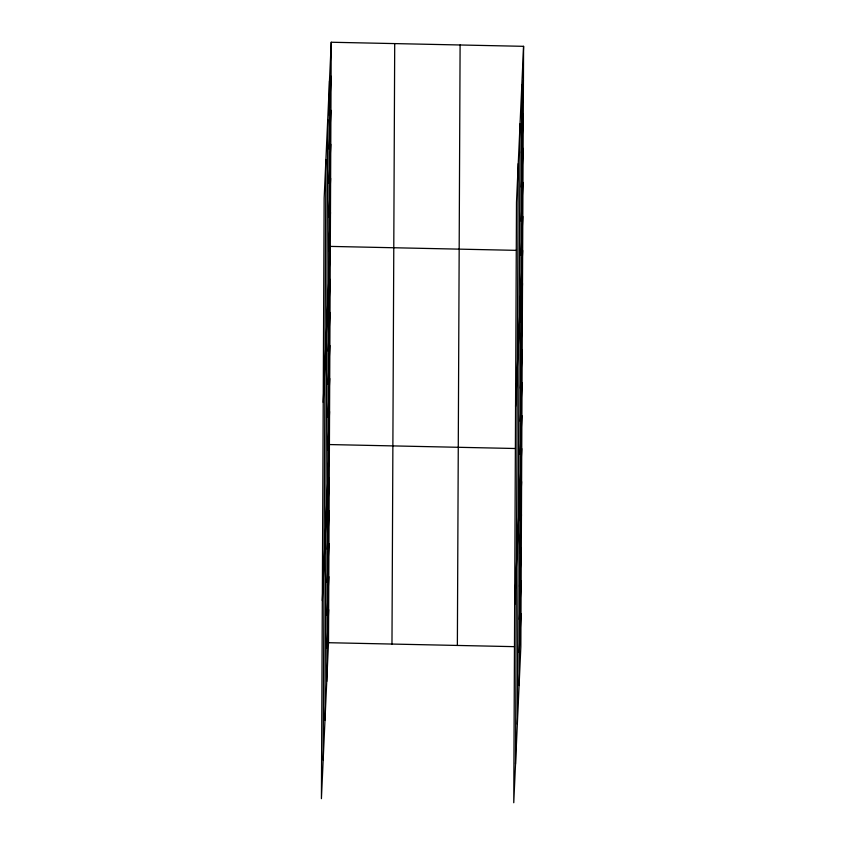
<?xml version="1.0" encoding="UTF-8"?>
<svg xmlns="http://www.w3.org/2000/svg" width="845" height="845" viewBox="0 0 845 845"><rect width="100%" height="100%" fill="white"/><g stroke="black" fill="none" stroke-linecap="round" stroke-linejoin="round"><path stroke-width="1.27" d="M323.181 759.993L325.916 159.536M324.987 720.13L327.723 119.673M326.74 681.45L329.476 80.993M331.24 42.25L324.153 198.216L321.417 798.673L328.504 642.707L331.24 42.25L523.583 46.327L520.847 646.784L513.76 802.75L516.496 202.293L523.583 46.327M391.974 644.059L394.71 43.591M457.367 645.443L460.102 44.986M515.513 764.07L518.249 163.613M517.33 724.218L520.066 123.761M519.083 685.527L521.819 85.07M329.328 115.026L331.082 76.272M329.17 149.047L330.934 110.304M329.011 183.069L330.775 144.326M328.863 217.102L330.617 178.358M328.705 251.123L330.469 212.38M323.223 402.368L330.31 246.402L516.306 250.352M328.399 318.174L330.163 279.431M328.251 351.203L330.004 312.46M328.103 384.221L329.856 345.478M327.945 417.25L329.708 378.507M327.797 450.279L329.561 411.536M322.325 600.52L329.402 444.554L515.397 448.505M327.501 516.327L329.254 477.583M327.342 549.356L329.106 510.612M327.195 582.374L328.958 543.631M327.047 615.403L328.8 576.66M326.899 648.432L328.652 609.678M521.661 119.103L523.425 80.359M521.513 153.125L523.266 114.381M521.354 187.146L523.118 148.403M521.196 221.179L522.96 182.435M521.048 255.201L522.801 216.457M515.566 406.445L522.643 250.49M520.742 322.251L522.495 283.508M520.583 355.28L522.347 316.537M520.435 388.309L522.199 349.555M520.288 421.328L522.052 382.584M520.14 454.356L521.893 415.613M514.668 604.597L521.745 448.632M519.833 520.404L521.597 481.661M519.686 553.433L521.449 514.689M519.538 586.451L521.291 547.708M519.379 619.48L521.143 580.737M519.231 652.509L520.995 613.766M328.504 642.707L514.499 646.657"/></g></svg>
